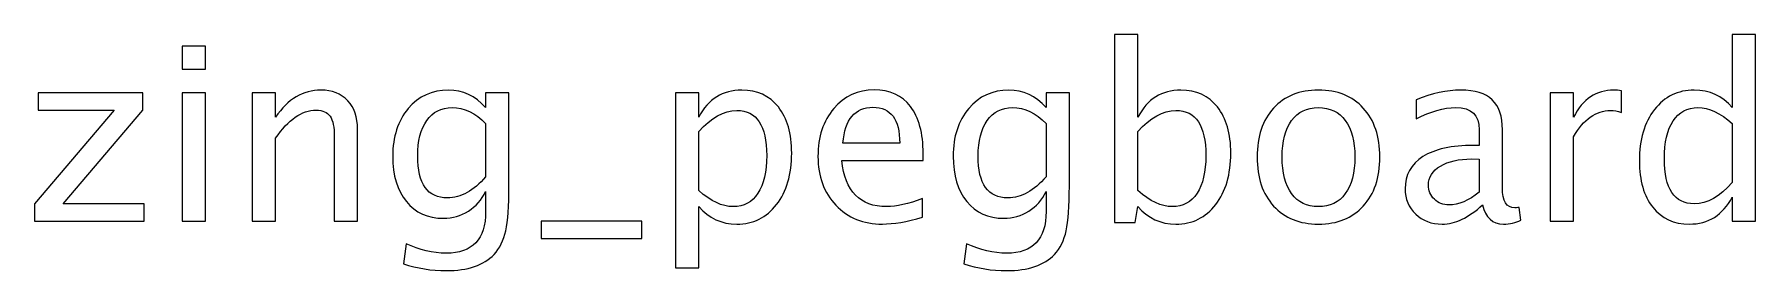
# Model space of a CAD drawing. Header units: centimetres. Extents: x -142 to 94, y -75 to 149.
# Drawn here: x 18.6 to 93.7, y 138.5 to 148.8 of the extents above; entities that cross this region are included whole.
import ezdxf

# ---------------------------------------------------------------- set-up
doc = ezdxf.new("R2010")
doc.units = ezdxf.units.CM
doc.header["$MEASUREMENT"] = 0
doc.layers.add('Layer 1', color=7, linetype='Continuous')

msp = doc.modelspace()

# ---------------------------------------------------------------- linework, layer by layer
at = {"layer": 'Layer 1'}
for points, knots in [([(65.76132, 140.60694), (65.76132, 140.60694), (65.76132, 148.83019), (65.76132, 148.83019), (65.76132, 148.83019), (65.76132, 148.83019), (66.77732, 148.83019), (66.77732, 148.83019), (66.77732, 148.83019), (66.77732, 148.83019), (66.77732, 145.21951), (66.77732, 145.21951), (66.77732, 145.21951), (67.1936, 146.00444), (67.81978, 146.39602), (68.6541, 146.39602), (68.6541, 146.39602), (69.32967, 146.39602), (69.8606, 146.15084), (70.24865, 145.65872), (70.24865, 145.65872), (70.63671, 145.16659), (70.83073, 144.49455), (70.83073, 143.64259), (70.83073, 143.64259), (70.83073, 142.71479), (70.61025, 141.96513), (70.17104, 141.39716), (70.17104, 141.39716), (69.73183, 140.82743), (69.15328, 140.54344), (68.43714, 140.54344), (68.43714, 140.54344), (67.77215, 140.54344), (67.21829, 140.79744), (66.77732, 141.3072), (66.77732, 141.3072), (66.77732, 141.3072), (66.65385, 140.60694), (66.65385, 140.60694), (66.65385, 140.60694), (66.65385, 140.60694), (65.76132, 140.60694), (65.76132, 140.60694)], [0, 0, 0, 0, 0.08333333, 0.08333333, 0.08333333, 0.08333333, 0.16666667, 0.16666667, 0.16666667, 0.16666667, 0.25, 0.25, 0.25, 0.25, 0.33333333, 0.33333333, 0.33333333, 0.33333333, 0.41666667, 0.41666667, 0.41666667, 0.41666667, 0.5, 0.5, 0.5, 0.5, 0.58333333, 0.58333333, 0.58333333, 0.58333333, 0.66666667, 0.66666667, 0.66666667, 0.66666667, 0.75, 0.75, 0.75, 0.75, 0.83333333, 0.83333333, 0.83333333, 0.83333333, 1, 1, 1, 1]), ([(92.70648, 140.67044), (92.70648, 140.67044), (92.70648, 141.72348), (92.70648, 141.72348), (92.70648, 141.72348), (92.29196, 140.93679), (91.66755, 140.54344), (90.83323, 140.54344), (90.83323, 140.54344), (90.15589, 140.54344), (89.6232, 140.78862), (89.23514, 141.28075), (89.23514, 141.28075), (88.84709, 141.77287), (88.65306, 142.44491), (88.65306, 143.29687), (88.65306, 143.29687), (88.65306, 144.2282), (88.87355, 144.97786), (89.31275, 145.54583), (89.31275, 145.54583), (89.75373, 146.11204), (90.33228, 146.39602), (91.05018, 146.39602), (91.05018, 146.39602), (91.71517, 146.39602), (92.26903, 146.14202), (92.70648, 145.63226), (92.70648, 145.63226), (92.70648, 145.63226), (92.70648, 148.83019), (92.70648, 148.83019), (92.70648, 148.83019), (92.70648, 148.83019), (93.72248, 148.83019), (93.72248, 148.83019), (93.72248, 148.83019), (93.72248, 148.83019), (93.72248, 140.67044), (93.72248, 140.67044), (93.72248, 140.67044), (93.72248, 140.67044), (92.70648, 140.67044), (92.70648, 140.67044)], [0, 0, 0, 0, 0.08333333, 0.08333333, 0.08333333, 0.08333333, 0.16666667, 0.16666667, 0.16666667, 0.16666667, 0.25, 0.25, 0.25, 0.25, 0.33333333, 0.33333333, 0.33333333, 0.33333333, 0.41666667, 0.41666667, 0.41666667, 0.41666667, 0.5, 0.5, 0.5, 0.5, 0.58333333, 0.58333333, 0.58333333, 0.58333333, 0.66666667, 0.66666667, 0.66666667, 0.66666667, 0.75, 0.75, 0.75, 0.75, 0.83333333, 0.83333333, 0.83333333, 0.83333333, 1, 1, 1, 1]), ([(25.08781, 147.30619), (25.08781, 147.30619), (25.08781, 148.32219), (25.08781, 148.32219), (25.08781, 148.32219), (25.08781, 148.32219), (26.10381, 148.32219), (26.10381, 148.32219), (26.10381, 148.32219), (26.10381, 148.32219), (26.10381, 147.30619), (26.10381, 147.30619), (26.10381, 147.30619), (26.10381, 147.30619), (25.08781, 147.30619), (25.08781, 147.30619)], [0, 0, 0, 0, 0.2, 0.2, 0.2, 0.2, 0.4, 0.4, 0.4, 0.4, 0.6, 0.6, 0.6, 0.6, 1, 1, 1, 1]), ([(18.6408, 140.67044), (18.6408, 140.67044), (18.6408, 141.43244), (18.6408, 141.43244), (18.6408, 141.43244), (18.6408, 141.43244), (22.12095, 145.51761), (22.12095, 145.51761), (22.12095, 145.51761), (22.12095, 145.51761), (18.80131, 145.51761), (18.80131, 145.51761), (18.80131, 145.51761), (18.80131, 145.51761), (18.80131, 146.27961), (18.80131, 146.27961), (18.80131, 146.27961), (18.80131, 146.27961), (23.37155, 146.27961), (23.37155, 146.27961), (23.37155, 146.27961), (23.37155, 146.27961), (23.37155, 145.51761), (23.37155, 145.51761), (23.37155, 145.51761), (23.37155, 145.51761), (19.8914, 141.43244), (19.8914, 141.43244), (19.8914, 141.43244), (19.8914, 141.43244), (23.43505, 141.43244), (23.43505, 141.43244), (23.43505, 141.43244), (23.43505, 141.43244), (23.43505, 140.67044), (23.43505, 140.67044), (23.43505, 140.67044), (23.43505, 140.67044), (18.6408, 140.67044), (18.6408, 140.67044)], [0, 0, 0, 0, 0.09090909, 0.09090909, 0.09090909, 0.09090909, 0.18181818, 0.18181818, 0.18181818, 0.18181818, 0.27272727, 0.27272727, 0.27272727, 0.27272727, 0.36363636, 0.36363636, 0.36363636, 0.36363636, 0.45454545, 0.45454545, 0.45454545, 0.45454545, 0.54545455, 0.54545455, 0.54545455, 0.54545455, 0.63636364, 0.63636364, 0.63636364, 0.63636364, 0.72727273, 0.72727273, 0.72727273, 0.72727273, 0.81818182, 0.81818182, 0.81818182, 0.81818182, 1, 1, 1, 1]), ([(25.08781, 140.67044), (25.08781, 140.67044), (25.08781, 146.27961), (25.08781, 146.27961), (25.08781, 146.27961), (25.08781, 146.27961), (26.10381, 146.27961), (26.10381, 146.27961), (26.10381, 146.27961), (26.10381, 146.27961), (26.10381, 140.67044), (26.10381, 140.67044), (26.10381, 140.67044), (26.10381, 140.67044), (25.08781, 140.67044), (25.08781, 140.67044)], [0, 0, 0, 0, 0.2, 0.2, 0.2, 0.2, 0.4, 0.4, 0.4, 0.4, 0.6, 0.6, 0.6, 0.6, 1, 1, 1, 1]), ([(28.14639, 140.67044), (28.14639, 140.67044), (28.14639, 146.27961), (28.14639, 146.27961), (28.14639, 146.27961), (28.14639, 146.27961), (29.16239, 146.27961), (29.16239, 146.27961), (29.16239, 146.27961), (29.16239, 146.27961), (29.16239, 145.21951), (29.16239, 145.21951), (29.16239, 145.21951), (29.70038, 146.00444), (30.36007, 146.39602), (31.13971, 146.39602), (31.13971, 146.39602), (31.63007, 146.39602), (32.01989, 146.24256), (32.3074, 145.93388), (32.3074, 145.93388), (32.59492, 145.62697), (32.73956, 145.21245), (32.73956, 144.69387), (32.73956, 144.69387), (32.73956, 144.69387), (32.73956, 140.67044), (32.73956, 140.67044), (32.73956, 140.67044), (32.73956, 140.67044), (31.72356, 140.67044), (31.72356, 140.67044), (31.72356, 140.67044), (31.72356, 140.67044), (31.72356, 144.36226), (31.72356, 144.36226), (31.72356, 144.36226), (31.72356, 144.77854), (31.66182, 145.07487), (31.54011, 145.25126), (31.54011, 145.25126), (31.41664, 145.42941), (31.21379, 145.51761), (30.92981, 145.51761), (30.92981, 145.51761), (30.30539, 145.51761), (29.71625, 145.11015), (29.16239, 144.29523), (29.16239, 144.29523), (29.16239, 144.29523), (29.16239, 140.67044), (29.16239, 140.67044), (29.16239, 140.67044), (29.16239, 140.67044), (28.14639, 140.67044), (28.14639, 140.67044)], [0, 0, 0, 0, 0.06666667, 0.06666667, 0.06666667, 0.06666667, 0.13333333, 0.13333333, 0.13333333, 0.13333333, 0.2, 0.2, 0.2, 0.2, 0.26666667, 0.26666667, 0.26666667, 0.26666667, 0.33333333, 0.33333333, 0.33333333, 0.33333333, 0.4, 0.4, 0.4, 0.4, 0.46666667, 0.46666667, 0.46666667, 0.46666667, 0.53333333, 0.53333333, 0.53333333, 0.53333333, 0.6, 0.6, 0.6, 0.6, 0.66666667, 0.66666667, 0.66666667, 0.66666667, 0.73333333, 0.73333333, 0.73333333, 0.73333333, 0.8, 0.8, 0.8, 0.8, 0.86666667, 0.86666667, 0.86666667, 0.86666667, 1, 1, 1, 1]), ([(34.73628, 138.80777), (34.73628, 138.80777), (34.85622, 139.68619), (34.85622, 139.68619), (34.85622, 139.68619), (35.44536, 139.41102), (36.02921, 139.27344), (36.606, 139.27344), (36.606, 139.27344), (37.75076, 139.27344), (38.32403, 139.88022), (38.32403, 141.09201), (38.32403, 141.09201), (38.32403, 141.09201), (38.32403, 141.97395), (38.32403, 141.97395), (38.32403, 141.97395), (38.14764, 141.60177), (37.89716, 141.31426), (37.57084, 141.10788), (37.57084, 141.10788), (37.24453, 140.90151), (36.88116, 140.79744), (36.48076, 140.79744), (36.48076, 140.79744), (35.80166, 140.79744), (35.26368, 141.04086), (34.8668, 141.52769), (34.8668, 141.52769), (34.46993, 142.01452), (34.27061, 142.67422), (34.27061, 143.50677), (34.27061, 143.50677), (34.27061, 144.35873), (34.49639, 145.0537), (34.94794, 145.59169), (34.94794, 145.59169), (35.40126, 146.12791), (35.98511, 146.39602), (36.70301, 146.39602), (36.70301, 146.39602), (37.33096, 146.39602), (37.87247, 146.14202), (38.32403, 145.63226), (38.32403, 145.63226), (38.32403, 145.63226), (38.32403, 146.27961), (38.32403, 146.27961), (38.32403, 146.27961), (38.32403, 146.27961), (39.34003, 146.27961), (39.34003, 146.27961), (39.34003, 146.27961), (39.34003, 146.27961), (39.34003, 142.2015), (39.34003, 142.2015), (39.34003, 142.2015), (39.34003, 141.32484), (39.29416, 140.67573), (39.20244, 140.25416), (39.20244, 140.25416), (39.11248, 139.83259), (38.93962, 139.48687), (38.68915, 139.21876), (38.68915, 139.21876), (38.24465, 138.7478), (37.54968, 138.51144), (36.606, 138.51144), (36.606, 138.51144), (35.95865, 138.51144), (35.336, 138.61022), (34.73628, 138.80777)], [0, 0, 0, 0, 0.05263158, 0.05263158, 0.05263158, 0.05263158, 0.10526316, 0.10526316, 0.10526316, 0.10526316, 0.15789474, 0.15789474, 0.15789474, 0.15789474, 0.21052632, 0.21052632, 0.21052632, 0.21052632, 0.26315789, 0.26315789, 0.26315789, 0.26315789, 0.31578947, 0.31578947, 0.31578947, 0.31578947, 0.36842105, 0.36842105, 0.36842105, 0.36842105, 0.42105263, 0.42105263, 0.42105263, 0.42105263, 0.47368421, 0.47368421, 0.47368421, 0.47368421, 0.52631579, 0.52631579, 0.52631579, 0.52631579, 0.57894737, 0.57894737, 0.57894737, 0.57894737, 0.63157895, 0.63157895, 0.63157895, 0.63157895, 0.68421053, 0.68421053, 0.68421053, 0.68421053, 0.73684211, 0.73684211, 0.73684211, 0.73684211, 0.78947368, 0.78947368, 0.78947368, 0.78947368, 0.84210526, 0.84210526, 0.84210526, 0.84210526, 0.89473684, 0.89473684, 0.89473684, 0.89473684, 1, 1, 1, 1]), ([(46.60549, 138.62786), (46.60549, 138.62786), (46.60549, 146.27961), (46.60549, 146.27961), (46.60549, 146.27961), (46.60549, 146.27961), (47.62149, 146.27961), (47.62149, 146.27961), (47.62149, 146.27961), (47.62149, 146.27961), (47.62149, 145.21951), (47.62149, 145.21951), (47.62149, 145.21951), (48.03777, 146.00444), (48.66395, 146.39602), (49.49827, 146.39602), (49.49827, 146.39602), (50.17384, 146.39602), (50.70477, 146.15084), (51.09282, 145.65872), (51.09282, 145.65872), (51.48088, 145.16659), (51.6749, 144.49455), (51.6749, 143.64259), (51.6749, 143.64259), (51.6749, 142.71479), (51.45442, 141.96513), (51.01521, 141.39716), (51.01521, 141.39716), (50.576, 140.82743), (49.99745, 140.54344), (49.28131, 140.54344), (49.28131, 140.54344), (48.61632, 140.54344), (48.06246, 140.79744), (47.62149, 141.3072), (47.62149, 141.3072), (47.62149, 141.3072), (47.62149, 138.62786), (47.62149, 138.62786), (47.62149, 138.62786), (47.62149, 138.62786), (46.60549, 138.62786), (46.60549, 138.62786)], [0, 0, 0, 0, 0.08333333, 0.08333333, 0.08333333, 0.08333333, 0.16666667, 0.16666667, 0.16666667, 0.16666667, 0.25, 0.25, 0.25, 0.25, 0.33333333, 0.33333333, 0.33333333, 0.33333333, 0.41666667, 0.41666667, 0.41666667, 0.41666667, 0.5, 0.5, 0.5, 0.5, 0.58333333, 0.58333333, 0.58333333, 0.58333333, 0.66666667, 0.66666667, 0.66666667, 0.66666667, 0.75, 0.75, 0.75, 0.75, 0.83333333, 0.83333333, 0.83333333, 0.83333333, 1, 1, 1, 1]), ([(57.38285, 140.85036), (56.70022, 140.64575), (56.11637, 140.54344), (55.62954, 140.54344), (55.62954, 140.54344), (54.79875, 140.54344), (54.12318, 140.81861), (53.60283, 141.36718), (53.60283, 141.36718), (53.08249, 141.91575), (52.82143, 142.62659), (52.82143, 143.50148), (52.82143, 143.50148), (52.82143, 144.34991), (53.05074, 145.04665), (53.51111, 145.59169), (53.51111, 145.59169), (53.97149, 146.13497), (54.56062, 146.4066), (55.27853, 146.4066), (55.27853, 146.4066), (55.95762, 146.4066), (56.48326, 146.16495), (56.85368, 145.68165), (56.85368, 145.68165), (57.2241, 145.19834), (57.4093, 144.51395), (57.4093, 143.62672), (57.4093, 143.62672), (57.4093, 143.62672), (57.40401, 143.31627), (57.40401, 143.31627), (57.40401, 143.31627), (57.40401, 143.31627), (53.8586, 143.31627), (53.8586, 143.31627), (53.8586, 143.31627), (54.00676, 141.97572), (54.66117, 141.30544), (55.82004, 141.30544), (55.82004, 141.30544), (56.24514, 141.30544), (56.76548, 141.42538), (57.38285, 141.66527), (57.38285, 141.66527), (57.38285, 141.66527), (57.38285, 140.85036), (57.38285, 140.85036)], [0, 0, 0, 0, 0.07692308, 0.07692308, 0.07692308, 0.07692308, 0.15384615, 0.15384615, 0.15384615, 0.15384615, 0.23076923, 0.23076923, 0.23076923, 0.23076923, 0.30769231, 0.30769231, 0.30769231, 0.30769231, 0.38461538, 0.38461538, 0.38461538, 0.38461538, 0.46153846, 0.46153846, 0.46153846, 0.46153846, 0.53846154, 0.53846154, 0.53846154, 0.53846154, 0.61538462, 0.61538462, 0.61538462, 0.61538462, 0.69230769, 0.69230769, 0.69230769, 0.69230769, 0.76923077, 0.76923077, 0.76923077, 0.76923077, 0.84615385, 0.84615385, 0.84615385, 0.84615385, 1, 1, 1, 1]), ([(59.18378, 138.80777), (59.18378, 138.80777), (59.30372, 139.68619), (59.30372, 139.68619), (59.30372, 139.68619), (59.89286, 139.41102), (60.47671, 139.27344), (61.0535, 139.27344), (61.0535, 139.27344), (62.19826, 139.27344), (62.77153, 139.88022), (62.77153, 141.09201), (62.77153, 141.09201), (62.77153, 141.09201), (62.77153, 141.97395), (62.77153, 141.97395), (62.77153, 141.97395), (62.59514, 141.60177), (62.34466, 141.31426), (62.01834, 141.10788), (62.01834, 141.10788), (61.69203, 140.90151), (61.32866, 140.79744), (60.92826, 140.79744), (60.92826, 140.79744), (60.24916, 140.79744), (59.71118, 141.04086), (59.3143, 141.52769), (59.3143, 141.52769), (58.91743, 142.01452), (58.71811, 142.67422), (58.71811, 143.50677), (58.71811, 143.50677), (58.71811, 144.35873), (58.94389, 145.0537), (59.39544, 145.59169), (59.39544, 145.59169), (59.84876, 146.12791), (60.43261, 146.39602), (61.15051, 146.39602), (61.15051, 146.39602), (61.77846, 146.39602), (62.31997, 146.14202), (62.77153, 145.63226), (62.77153, 145.63226), (62.77153, 145.63226), (62.77153, 146.27961), (62.77153, 146.27961), (62.77153, 146.27961), (62.77153, 146.27961), (63.78753, 146.27961), (63.78753, 146.27961), (63.78753, 146.27961), (63.78753, 146.27961), (63.78753, 142.2015), (63.78753, 142.2015), (63.78753, 142.2015), (63.78753, 141.32484), (63.74166, 140.67573), (63.64994, 140.25416), (63.64994, 140.25416), (63.55998, 139.83259), (63.38712, 139.48687), (63.13665, 139.21876), (63.13665, 139.21876), (62.69215, 138.7478), (61.99718, 138.51144), (61.0535, 138.51144), (61.0535, 138.51144), (60.40615, 138.51144), (59.7835, 138.61022), (59.18378, 138.80777)], [0, 0, 0, 0, 0.05263158, 0.05263158, 0.05263158, 0.05263158, 0.10526316, 0.10526316, 0.10526316, 0.10526316, 0.15789474, 0.15789474, 0.15789474, 0.15789474, 0.21052632, 0.21052632, 0.21052632, 0.21052632, 0.26315789, 0.26315789, 0.26315789, 0.26315789, 0.31578947, 0.31578947, 0.31578947, 0.31578947, 0.36842105, 0.36842105, 0.36842105, 0.36842105, 0.42105263, 0.42105263, 0.42105263, 0.42105263, 0.47368421, 0.47368421, 0.47368421, 0.47368421, 0.52631579, 0.52631579, 0.52631579, 0.52631579, 0.57894737, 0.57894737, 0.57894737, 0.57894737, 0.63157895, 0.63157895, 0.63157895, 0.63157895, 0.68421053, 0.68421053, 0.68421053, 0.68421053, 0.73684211, 0.73684211, 0.73684211, 0.73684211, 0.78947368, 0.78947368, 0.78947368, 0.78947368, 0.84210526, 0.84210526, 0.84210526, 0.84210526, 0.89473684, 0.89473684, 0.89473684, 0.89473684, 1, 1, 1, 1]), ([(74.65484, 140.54344), (73.83111, 140.54344), (73.17847, 140.80626), (72.69869, 141.3319), (72.69869, 141.3319), (72.21715, 141.85754), (71.97726, 142.57191), (71.97726, 143.47326), (71.97726, 143.47326), (71.97726, 144.37284), (72.21715, 145.08545), (72.69869, 145.60933), (72.69869, 145.60933), (73.17847, 146.1332), (73.83111, 146.39602), (74.65484, 146.39602), (74.65484, 146.39602), (75.47858, 146.39602), (76.13122, 146.1332), (76.61099, 145.60933), (76.61099, 145.60933), (77.09254, 145.08545), (77.33242, 144.37284), (77.33242, 143.47326), (77.33242, 143.47326), (77.33242, 142.57191), (77.09254, 141.85754), (76.61099, 141.3319), (76.61099, 141.3319), (76.13122, 140.80626), (75.47858, 140.54344), (74.65484, 140.54344)], [0, 0, 0, 0, 0.11111111, 0.11111111, 0.11111111, 0.11111111, 0.22222222, 0.22222222, 0.22222222, 0.22222222, 0.33333333, 0.33333333, 0.33333333, 0.33333333, 0.44444444, 0.44444444, 0.44444444, 0.44444444, 0.55555556, 0.55555556, 0.55555556, 0.55555556, 0.66666667, 0.66666667, 0.66666667, 0.66666667, 0.77777778, 0.77777778, 0.77777778, 0.77777778, 1, 1, 1, 1]), ([(81.81446, 141.38481), (81.20416, 140.8239), (80.61678, 140.54344), (80.05234, 140.54344), (80.05234, 140.54344), (79.58844, 140.54344), (79.20214, 140.68808), (78.89699, 140.97912), (78.89699, 140.97912), (78.59007, 141.27016), (78.43662, 141.63705), (78.43662, 142.07979), (78.43662, 142.07979), (78.43662, 142.69186), (78.69414, 143.16281), (79.2092, 143.4909), (79.2092, 143.4909), (79.72426, 143.81898), (80.46332, 143.98302), (81.42641, 143.98302), (81.42641, 143.98302), (81.42641, 143.98302), (81.66453, 143.98302), (81.66453, 143.98302), (81.66453, 143.98302), (81.66453, 143.98302), (81.66453, 144.65859), (81.66453, 144.65859), (81.66453, 144.65859), (81.66453, 145.30947), (81.32587, 145.63402), (80.64677, 145.63402), (80.64677, 145.63402), (80.12113, 145.63402), (79.5461, 145.46822), (78.92345, 145.13661), (78.92345, 145.13661), (78.92345, 145.13661), (78.92345, 145.97269), (78.92345, 145.97269), (78.92345, 145.97269), (79.60784, 146.25491), (80.25342, 146.39602), (80.85844, 146.39602), (80.85844, 146.39602), (81.48109, 146.39602), (81.94146, 146.25491), (82.23603, 145.97092), (82.23603, 145.97092), (82.53237, 145.68694), (82.68053, 145.24949), (82.68053, 144.65859), (82.68053, 144.65859), (82.68053, 144.65859), (82.68053, 142.12388), (82.68053, 142.12388), (82.68053, 142.12388), (82.68053, 141.54356), (82.85868, 141.25252), (83.21675, 141.25252), (83.21675, 141.25252), (83.26085, 141.25252), (83.32612, 141.25958), (83.41255, 141.27369), (83.41255, 141.27369), (83.41255, 141.27369), (83.48487, 140.70925), (83.48487, 140.70925), (83.48487, 140.70925), (83.2538, 140.59812), (82.9998, 140.54344), (82.7211, 140.54344), (82.7211, 140.54344), (82.24662, 140.54344), (81.94499, 140.8239), (81.81446, 141.38481)], [0, 0, 0, 0, 0.05, 0.05, 0.05, 0.05, 0.1, 0.1, 0.1, 0.1, 0.15, 0.15, 0.15, 0.15, 0.2, 0.2, 0.2, 0.2, 0.25, 0.25, 0.25, 0.25, 0.3, 0.3, 0.3, 0.3, 0.35, 0.35, 0.35, 0.35, 0.4, 0.4, 0.4, 0.4, 0.45, 0.45, 0.45, 0.45, 0.5, 0.5, 0.5, 0.5, 0.55, 0.55, 0.55, 0.55, 0.6, 0.6, 0.6, 0.6, 0.65, 0.65, 0.65, 0.65, 0.7, 0.7, 0.7, 0.7, 0.75, 0.75, 0.75, 0.75, 0.8, 0.8, 0.8, 0.8, 0.85, 0.85, 0.85, 0.85, 0.9, 0.9, 0.9, 0.9, 1, 1, 1, 1]), ([(84.76721, 140.67044), (84.76721, 140.67044), (84.76721, 146.27961), (84.76721, 146.27961), (84.76721, 146.27961), (84.76721, 146.27961), (85.78321, 146.27961), (85.78321, 146.27961), (85.78321, 146.27961), (85.78321, 146.27961), (85.78321, 145.21951), (85.78321, 145.21951), (85.78321, 145.21951), (86.18714, 146.00444), (86.77275, 146.39602), (87.54181, 146.39602), (87.54181, 146.39602), (87.64588, 146.39602), (87.75524, 146.3872), (87.86813, 146.36956), (87.86813, 146.36956), (87.86813, 146.36956), (87.86813, 145.41883), (87.86813, 145.41883), (87.86813, 145.41883), (87.69174, 145.47704), (87.53651, 145.50702), (87.40246, 145.50702), (87.40246, 145.50702), (86.75688, 145.50702), (86.21713, 145.12602), (85.78321, 144.36226), (85.78321, 144.36226), (85.78321, 144.36226), (85.78321, 140.67044), (85.78321, 140.67044), (85.78321, 140.67044), (85.78321, 140.67044), (84.76721, 140.67044), (84.76721, 140.67044)], [0, 0, 0, 0, 0.09090909, 0.09090909, 0.09090909, 0.09090909, 0.18181818, 0.18181818, 0.18181818, 0.18181818, 0.27272727, 0.27272727, 0.27272727, 0.27272727, 0.36363636, 0.36363636, 0.36363636, 0.36363636, 0.45454545, 0.45454545, 0.45454545, 0.45454545, 0.54545455, 0.54545455, 0.54545455, 0.54545455, 0.63636364, 0.63636364, 0.63636364, 0.63636364, 0.72727273, 0.72727273, 0.72727273, 0.72727273, 0.81818182, 0.81818182, 0.81818182, 0.81818182, 1, 1, 1, 1]), ([(38.32403, 142.61072), (38.32403, 142.61072), (38.32403, 144.93729), (38.32403, 144.93729), (38.32403, 144.93729), (37.876, 145.40119), (37.3874, 145.63402), (36.86, 145.63402), (36.86, 145.63402), (36.3908, 145.63402), (36.02391, 145.44705), (35.75933, 145.07134), (35.75933, 145.07134), (35.49298, 144.6974), (35.36069, 144.17705), (35.36069, 143.51383), (35.36069, 143.51383), (35.36069, 142.29498), (35.79285, 141.68644), (36.65891, 141.68644), (36.65891, 141.68644), (37.24805, 141.68644), (37.80368, 141.99512), (38.32403, 142.61072)], [0, 0, 0, 0, 0.14285714, 0.14285714, 0.14285714, 0.14285714, 0.28571429, 0.28571429, 0.28571429, 0.28571429, 0.42857143, 0.42857143, 0.42857143, 0.42857143, 0.57142857, 0.57142857, 0.57142857, 0.57142857, 0.71428571, 0.71428571, 0.71428571, 0.71428571, 1, 1, 1, 1]), ([(47.62149, 142.00747), (48.14536, 141.54004), (48.64454, 141.30544), (49.11903, 141.30544), (49.11903, 141.30544), (49.58646, 141.30544), (49.94806, 141.50123), (50.20206, 141.89105), (50.20206, 141.89105), (50.45782, 142.28087), (50.58482, 142.82944), (50.58482, 143.53852), (50.58482, 143.53852), (50.58482, 144.85086), (50.15091, 145.50702), (49.28307, 145.50702), (49.28307, 145.50702), (48.7151, 145.50702), (48.16124, 145.20011), (47.62149, 144.58451), (47.62149, 144.58451), (47.62149, 144.58451), (47.62149, 142.00747), (47.62149, 142.00747)], [0, 0, 0, 0, 0.14285714, 0.14285714, 0.14285714, 0.14285714, 0.28571429, 0.28571429, 0.28571429, 0.28571429, 0.42857143, 0.42857143, 0.42857143, 0.42857143, 0.57142857, 0.57142857, 0.57142857, 0.57142857, 0.71428571, 0.71428571, 0.71428571, 0.71428571, 1, 1, 1, 1]), ([(53.91151, 144.07827), (53.91151, 144.07827), (56.38801, 144.07827), (56.38801, 144.07827), (56.38801, 144.07827), (56.38801, 145.12249), (55.99819, 145.64461), (55.22032, 145.64461), (55.22032, 145.64461), (54.43715, 145.64461), (54.00147, 145.12249), (53.91151, 144.07827)], [0, 0, 0, 0, 0.25, 0.25, 0.25, 0.25, 0.5, 0.5, 0.5, 0.5, 1, 1, 1, 1]), ([(62.77153, 142.61072), (62.77153, 142.61072), (62.77153, 144.93729), (62.77153, 144.93729), (62.77153, 144.93729), (62.3235, 145.40119), (61.8349, 145.63402), (61.3075, 145.63402), (61.3075, 145.63402), (60.8383, 145.63402), (60.47141, 145.44705), (60.20683, 145.07134), (60.20683, 145.07134), (59.94048, 144.6974), (59.80819, 144.17705), (59.80819, 143.51383), (59.80819, 143.51383), (59.80819, 142.29498), (60.24035, 141.68644), (61.10641, 141.68644), (61.10641, 141.68644), (61.69555, 141.68644), (62.25118, 141.99512), (62.77153, 142.61072)], [0, 0, 0, 0, 0.14285714, 0.14285714, 0.14285714, 0.14285714, 0.28571429, 0.28571429, 0.28571429, 0.28571429, 0.42857143, 0.42857143, 0.42857143, 0.42857143, 0.57142857, 0.57142857, 0.57142857, 0.57142857, 0.71428571, 0.71428571, 0.71428571, 0.71428571, 1, 1, 1, 1]), ([(66.77732, 142.00747), (67.30119, 141.54004), (67.80037, 141.30544), (68.27486, 141.30544), (68.27486, 141.30544), (68.74229, 141.30544), (69.10389, 141.50123), (69.35789, 141.89105), (69.35789, 141.89105), (69.61365, 142.28087), (69.74065, 142.82944), (69.74065, 143.53852), (69.74065, 143.53852), (69.74065, 144.85086), (69.30674, 145.50702), (68.4389, 145.50702), (68.4389, 145.50702), (67.87093, 145.50702), (67.31707, 145.20011), (66.77732, 144.58451), (66.77732, 144.58451), (66.77732, 144.58451), (66.77732, 142.00747), (66.77732, 142.00747)], [0, 0, 0, 0, 0.14285714, 0.14285714, 0.14285714, 0.14285714, 0.28571429, 0.28571429, 0.28571429, 0.28571429, 0.42857143, 0.42857143, 0.42857143, 0.42857143, 0.57142857, 0.57142857, 0.57142857, 0.57142857, 0.71428571, 0.71428571, 0.71428571, 0.71428571, 1, 1, 1, 1]), ([(74.65308, 141.30544), (75.15579, 141.30544), (75.54737, 141.49418), (75.82606, 141.87341), (75.82606, 141.87341), (76.10299, 142.25088), (76.24234, 142.78534), (76.24234, 143.47326), (76.24234, 143.47326), (76.24234, 144.15941), (76.10299, 144.69211), (75.82606, 145.06958), (75.82606, 145.06958), (75.54737, 145.44529), (75.15579, 145.63402), (74.65308, 145.63402), (74.65308, 145.63402), (74.14861, 145.63402), (73.75702, 145.44529), (73.48186, 145.06958), (73.48186, 145.06958), (73.20493, 144.69211), (73.06734, 144.15941), (73.06734, 143.47326), (73.06734, 143.47326), (73.06734, 142.78534), (73.20493, 142.25088), (73.48186, 141.87341), (73.48186, 141.87341), (73.75702, 141.49418), (74.14861, 141.30544), (74.65308, 141.30544)], [0, 0, 0, 0, 0.11111111, 0.11111111, 0.11111111, 0.11111111, 0.22222222, 0.22222222, 0.22222222, 0.22222222, 0.33333333, 0.33333333, 0.33333333, 0.33333333, 0.44444444, 0.44444444, 0.44444444, 0.44444444, 0.55555556, 0.55555556, 0.55555556, 0.55555556, 0.66666667, 0.66666667, 0.66666667, 0.66666667, 0.77777778, 0.77777778, 0.77777778, 0.77777778, 1, 1, 1, 1]), ([(92.70648, 144.93729), (92.17907, 145.40119), (91.67989, 145.63402), (91.20717, 145.63402), (91.20717, 145.63402), (90.7415, 145.63402), (90.38167, 145.43999), (90.12591, 145.05017), (90.12591, 145.05017), (89.87014, 144.66212), (89.74314, 144.11179), (89.74314, 143.39918), (89.74314, 143.39918), (89.74314, 142.08861), (90.17706, 141.43244), (91.04666, 141.43244), (91.04666, 141.43244), (91.6111, 141.43244), (92.16496, 141.74112), (92.70648, 142.35672), (92.70648, 142.35672), (92.70648, 142.35672), (92.70648, 144.93729), (92.70648, 144.93729)], [0, 0, 0, 0, 0.14285714, 0.14285714, 0.14285714, 0.14285714, 0.28571429, 0.28571429, 0.28571429, 0.28571429, 0.42857143, 0.42857143, 0.42857143, 0.42857143, 0.57142857, 0.57142857, 0.57142857, 0.57142857, 0.71428571, 0.71428571, 0.71428571, 0.71428571, 1, 1, 1, 1]), ([(81.66453, 141.93868), (81.66453, 141.93868), (81.66453, 143.37977), (81.66453, 143.37977), (81.66453, 143.37977), (81.66453, 143.37977), (81.33821, 143.39036), (81.33821, 143.39036), (81.33821, 143.39036), (80.77377, 143.39036), (80.31869, 143.28629), (79.9712, 143.07815), (79.9712, 143.07815), (79.62548, 142.86824), (79.45262, 142.59131), (79.45262, 142.24559), (79.45262, 142.24559), (79.45262, 142.00394), (79.53905, 141.79933), (79.71014, 141.63176), (79.71014, 141.63176), (79.883, 141.46419), (80.09291, 141.37952), (80.34162, 141.37952), (80.34162, 141.37952), (80.76495, 141.37952), (81.20592, 141.5665), (81.66453, 141.93868)], [0, 0, 0, 0, 0.125, 0.125, 0.125, 0.125, 0.25, 0.25, 0.25, 0.25, 0.375, 0.375, 0.375, 0.375, 0.5, 0.5, 0.5, 0.5, 0.625, 0.625, 0.625, 0.625, 0.75, 0.75, 0.75, 0.75, 1, 1, 1, 1]), ([(40.74232, 139.90844), (40.74232, 139.90844), (40.74232, 140.67044), (40.74232, 140.67044), (40.74232, 140.67044), (40.74232, 140.67044), (45.14499, 140.67044), (45.14499, 140.67044), (45.14499, 140.67044), (45.14499, 140.67044), (45.14499, 139.90844), (45.14499, 139.90844), (45.14499, 139.90844), (45.14499, 139.90844), (40.74232, 139.90844), (40.74232, 139.90844)], [0, 0, 0, 0, 0.2, 0.2, 0.2, 0.2, 0.4, 0.4, 0.4, 0.4, 0.6, 0.6, 0.6, 0.6, 1, 1, 1, 1])]:
    msp.add_open_spline(points, degree=3, knots=knots, dxfattribs=at)

doc.saveas('drawing.dxf')
